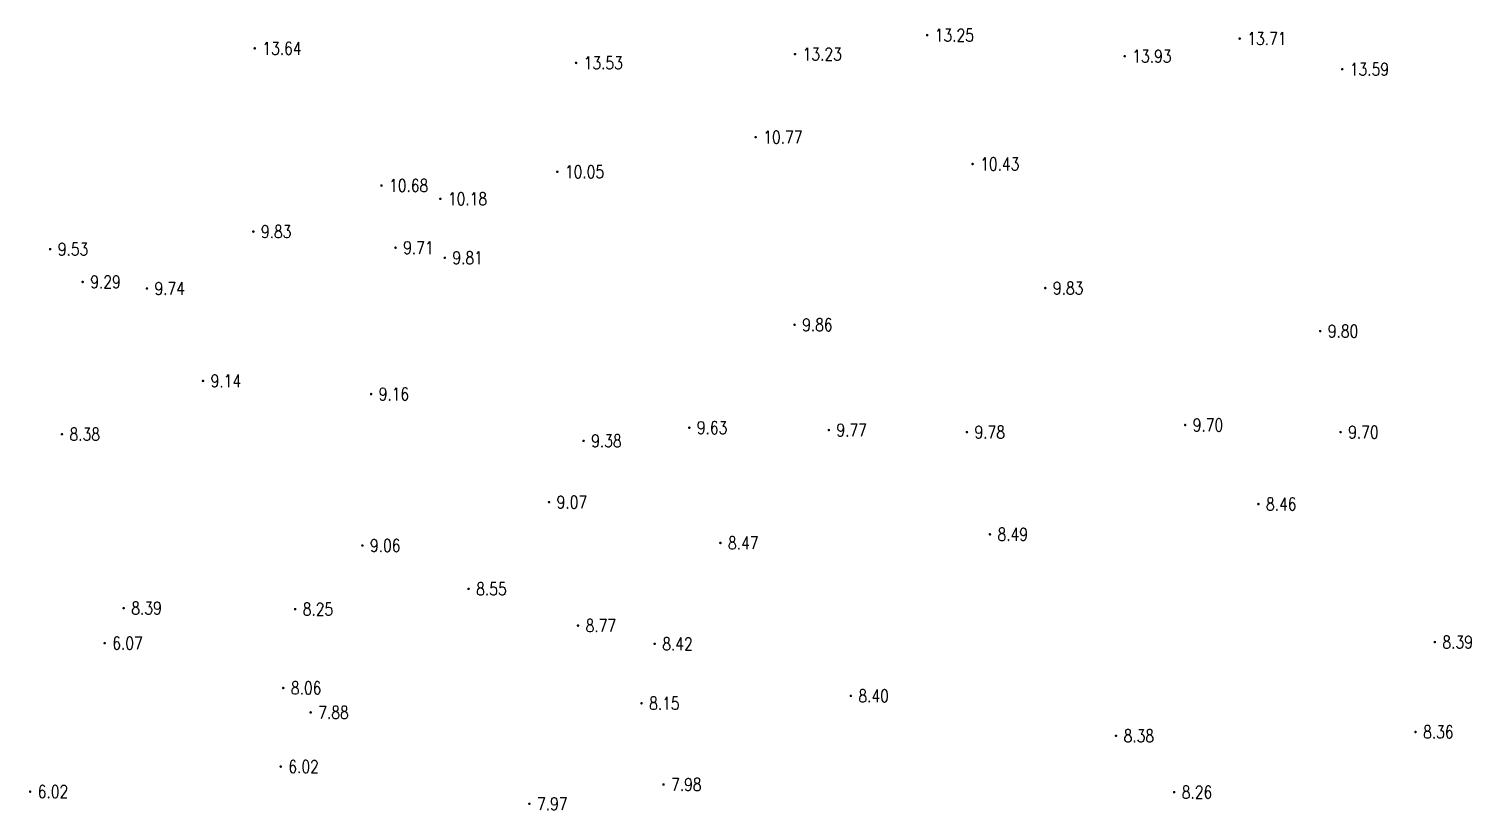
# Model space of a CAD drawing. Extents: x 476861 to 479475, y 2367369 to 2370541.
# Drawn here: x 478175.3 to 478288.9, y 2369200 to 2369261.5 of the extents above; entities that cross this region are included whole.
import ezdxf
from ezdxf.enums import TextEntityAlignment as Align

# ---------------------------------------------------------------- set-up
doc = ezdxf.new("R2010")
doc.units = 0
doc.header["$LTSCALE"] = 0.5
doc.layers.get('0').update_dxf_attribs({"linetype": 'CONTINUOUS'})
doc.layers.add('GCD', color=1, linetype='CONTINUOUS')
doc.styles.add('HZ', font='rs.shx', dxfattribs={"width": 0.8, "bigfont": 'hztxt.shx'})

# ---------------------------------------------------------------- blocks, each defined once
blk = doc.blocks.new('GC200')
at = {"linetype": 'Continuous', "const_width": 0.2, "flags": 128}
blk.add_lwpolyline([(-0.1, 0, 1), (0.1, 0, 1)], format="xyb", close=True, dxfattribs=at)

msp = doc.modelspace()

# ---------------------------------------------------------------- block references
at = {"layer": 'GCD', "linetype": 'Continuous'}
ref = msp.add_blockref('GC200', (478246.062, 2369261.033, 13.253), dxfattribs=dict(at, xscale=0.5, yscale=0.5, zscale=0.5))
ref.add_attrib('height', '13.25', dxfattribs={"linetype": 'Continuous', "height": 1, "style": 'HZ', "width": 0.8}).set_placement((478246.662, 2369261.033, 13.253), align=Align.MIDDLE_LEFT)
ref = msp.add_blockref('GC200', (478270.693, 2369260.763, 13.712), dxfattribs=dict(at, xscale=0.5, yscale=0.5, zscale=0.5))
ref.add_attrib('height', '13.71', dxfattribs={"linetype": 'Continuous', "height": 1, "style": 'HZ', "width": 0.8}).set_placement((478271.293, 2369260.763, 13.712), align=Align.MIDDLE_LEFT)
ref = msp.add_blockref('GC200', (478193.058, 2369259.997, 13.642), dxfattribs=dict(at, xscale=0.5, yscale=0.5, zscale=0.5))
ref.add_attrib('height', '13.64', dxfattribs={"linetype": 'Continuous', "height": 1, "style": 'HZ', "width": 0.8}).set_placement((478193.658, 2369259.997, 13.642), align=Align.MIDDLE_LEFT)
ref = msp.add_blockref('GC200', (478235.646, 2369259.542, 13.227), dxfattribs=dict(at, xscale=0.5, yscale=0.5, zscale=0.5))
ref.add_attrib('height', '13.23', dxfattribs={"linetype": 'Continuous', "height": 1, "style": 'HZ', "width": 0.8}).set_placement((478236.246, 2369259.542, 13.227), align=Align.MIDDLE_LEFT)
ref = msp.add_blockref('GC200', (478261.631, 2369259.376, 13.933), dxfattribs=dict(at, xscale=0.5, yscale=0.5, zscale=0.5))
ref.add_attrib('height', '13.93', dxfattribs={"linetype": 'Continuous', "height": 1, "style": 'HZ', "width": 0.8}).set_placement((478262.231, 2369259.376, 13.933), align=Align.MIDDLE_LEFT)
ref = msp.add_blockref('GC200', (478218.388, 2369258.849, 13.528), dxfattribs=dict(at, xscale=0.5, yscale=0.5, zscale=0.5))
ref.add_attrib('height', '13.53', dxfattribs={"linetype": 'Continuous', "height": 1, "style": 'HZ', "width": 0.8}).set_placement((478218.988, 2369258.849, 13.528), align=Align.MIDDLE_LEFT)
ref = msp.add_blockref('GC200', (478278.777, 2369258.352, 13.588), dxfattribs=dict(at, xscale=0.5, yscale=0.5, zscale=0.5))
ref.add_attrib('height', '13.59', dxfattribs={"linetype": 'Continuous', "height": 1, "style": 'HZ', "width": 0.8}).set_placement((478279.377, 2369258.352, 13.588), align=Align.MIDDLE_LEFT)
ref = msp.add_blockref('GC200', (478232.542, 2369253.002, 10.77), dxfattribs=dict(at, xscale=0.5, yscale=0.5, zscale=0.5))
ref.add_attrib('height', '10.77', dxfattribs={"linetype": 'Continuous', "height": 1, "style": 'HZ', "width": 0.8}).set_placement((478233.142, 2369253.002, 10.77), align=Align.MIDDLE_LEFT)
ref = msp.add_blockref('GC200', (478216.909, 2369250.273, 10.051), dxfattribs=dict(at, xscale=0.5, yscale=0.5, zscale=0.5))
ref.add_attrib('height', '10.05', dxfattribs={"linetype": 'Continuous', "height": 1, "style": 'HZ', "width": 0.8}).set_placement((478217.509, 2369250.273, 10.051), align=Align.MIDDLE_LEFT)
ref = msp.add_blockref('GC200', (478249.642, 2369250.885, 10.428), dxfattribs=dict(at, xscale=0.5, yscale=0.5, zscale=0.5))
ref.add_attrib('height', '10.43', dxfattribs={"linetype": 'Continuous', "height": 1, "style": 'HZ', "width": 0.8}).set_placement((478250.242, 2369250.885, 10.428), align=Align.MIDDLE_LEFT)
ref = msp.add_blockref('GC200', (478203.049, 2369249.185, 10.681), dxfattribs=dict(at, xscale=0.5, yscale=0.5, zscale=0.5))
ref.add_attrib('height', '10.68', dxfattribs={"linetype": 'Continuous', "height": 1, "style": 'HZ', "width": 0.8}).set_placement((478203.649, 2369249.185, 10.681), align=Align.MIDDLE_LEFT)
ref = msp.add_blockref('GC200', (478207.689, 2369248.145, 10.184), dxfattribs=dict(at, xscale=0.5, yscale=0.5, zscale=0.5))
ref.add_attrib('height', '10.18', dxfattribs={"linetype": 'Continuous', "height": 1, "style": 'HZ', "width": 0.8}).set_placement((478208.289, 2369248.145, 10.184), align=Align.MIDDLE_LEFT)
ref = msp.add_blockref('GC200', (478192.947, 2369245.556, 9.83), dxfattribs=dict(at, xscale=0.5, yscale=0.5, zscale=0.5))
ref.add_attrib('height', '9.83', dxfattribs={"linetype": 'Continuous', "height": 1, "style": 'HZ', "width": 0.8}).set_placement((478193.547, 2369245.556, 9.83), align=Align.MIDDLE_LEFT)
ref = msp.add_blockref('GC200', (478204.158, 2369244.291, 9.706), dxfattribs=dict(at, xscale=0.5, yscale=0.5, zscale=0.5))
ref.add_attrib('height', '9.71', dxfattribs={"linetype": 'Continuous', "height": 1, "style": 'HZ', "width": 0.8}).set_placement((478204.758, 2369244.291, 9.706), align=Align.MIDDLE_LEFT)
ref = msp.add_blockref('GC200', (478176.937, 2369244.175, 9.534), dxfattribs=dict(at, xscale=0.5, yscale=0.5, zscale=0.5))
ref.add_attrib('height', '9.53', dxfattribs={"linetype": 'Continuous', "height": 1, "style": 'HZ', "width": 0.8}).set_placement((478177.537, 2369244.175, 9.534), align=Align.MIDDLE_LEFT)
ref = msp.add_blockref('GC200', (478208.037, 2369243.496, 9.811), dxfattribs=dict(at, xscale=0.5, yscale=0.5, zscale=0.5))
ref.add_attrib('height', '9.81', dxfattribs={"linetype": 'Continuous', "height": 1, "style": 'HZ', "width": 0.8}).set_placement((478208.637, 2369243.496, 9.811), align=Align.MIDDLE_LEFT)
ref = msp.add_blockref('GC200', (478179.496, 2369241.594, 9.294), dxfattribs=dict(at, xscale=0.5, yscale=0.5, zscale=0.5))
ref.add_attrib('height', '9.29', dxfattribs={"linetype": 'Continuous', "height": 1, "style": 'HZ', "width": 0.8}).set_placement((478180.096, 2369241.594, 9.294), align=Align.MIDDLE_LEFT)
ref = msp.add_blockref('GC200', (478184.56, 2369241.075, 9.74), dxfattribs=dict(at, xscale=0.5, yscale=0.5, zscale=0.5))
ref.add_attrib('height', '9.74', dxfattribs={"linetype": 'Continuous', "height": 1, "style": 'HZ', "width": 0.8}).set_placement((478185.16, 2369241.075, 9.74), align=Align.MIDDLE_LEFT)
ref = msp.add_blockref('GC200', (478255.37, 2369241.109, 9.83), dxfattribs=dict(at, xscale=0.5, yscale=0.5, zscale=0.5))
ref.add_attrib('height', '9.83', dxfattribs={"linetype": 'Continuous', "height": 1, "style": 'HZ', "width": 0.8}).set_placement((478255.97, 2369241.109, 9.83), align=Align.MIDDLE_LEFT)
ref = msp.add_blockref('GC200', (478235.606, 2369238.22, 9.855), dxfattribs=dict(at, xscale=0.5, yscale=0.5, zscale=0.5))
ref.add_attrib('height', '9.86', dxfattribs={"linetype": 'Continuous', "height": 1, "style": 'HZ', "width": 0.8}).set_placement((478236.206, 2369238.22, 9.855), align=Align.MIDDLE_LEFT)
ref = msp.add_blockref('GC200', (478277.041, 2369237.718, 9.8), dxfattribs=dict(at, xscale=0.5, yscale=0.5, zscale=0.5))
ref.add_attrib('height', '9.80', dxfattribs={"linetype": 'Continuous', "height": 1, "style": 'HZ', "width": 0.8}).set_placement((478277.641, 2369237.718, 9.8), align=Align.MIDDLE_LEFT)
ref = msp.add_blockref('GC200', (478188.981, 2369233.795, 9.143), dxfattribs=dict(at, xscale=0.5, yscale=0.5, zscale=0.5))
ref.add_attrib('height', '9.14', dxfattribs={"linetype": 'Continuous', "height": 1, "style": 'HZ', "width": 0.8}).set_placement((478189.581, 2369233.795, 9.143), align=Align.MIDDLE_LEFT)
ref = msp.add_blockref('GC200', (478202.23, 2369232.759, 9.16), dxfattribs=dict(at, xscale=0.5, yscale=0.5, zscale=0.5))
ref.add_attrib('height', '9.16', dxfattribs={"linetype": 'Continuous', "height": 1, "style": 'HZ', "width": 0.8}).set_placement((478202.83, 2369232.759, 9.16), align=Align.MIDDLE_LEFT)
ref = msp.add_blockref('GC200', (478177.861, 2369229.594, 8.38), dxfattribs=dict(at, xscale=0.5, yscale=0.5, zscale=0.5))
ref.add_attrib('height', '8.38', dxfattribs={"linetype": 'Continuous', "height": 1, "style": 'HZ', "width": 0.8}).set_placement((478178.461, 2369229.594, 8.38), align=Align.MIDDLE_LEFT)
ref = msp.add_blockref('GC200', (478227.308, 2369230.108, 9.627), dxfattribs=dict(at, xscale=0.5, yscale=0.5, zscale=0.5))
ref.add_attrib('height', '9.63', dxfattribs={"linetype": 'Continuous', "height": 1, "style": 'HZ', "width": 0.8}).set_placement((478227.908, 2369230.108, 9.627), align=Align.MIDDLE_LEFT)
ref = msp.add_blockref('GC200', (478238.311, 2369229.922, 9.77), dxfattribs=dict(at, xscale=0.5, yscale=0.5, zscale=0.5))
ref.add_attrib('height', '9.77', dxfattribs={"linetype": 'Continuous', "height": 1, "style": 'HZ', "width": 0.8}).set_placement((478238.911, 2369229.922, 9.77), align=Align.MIDDLE_LEFT)
ref = msp.add_blockref('GC200', (478249.194, 2369229.761, 9.781), dxfattribs=dict(at, xscale=0.5, yscale=0.5, zscale=0.5))
ref.add_attrib('height', '9.78', dxfattribs={"linetype": 'Continuous', "height": 1, "style": 'HZ', "width": 0.8}).set_placement((478249.794, 2369229.761, 9.781), align=Align.MIDDLE_LEFT)
ref = msp.add_blockref('GC200', (478266.395, 2369230.321, 9.697), dxfattribs=dict(at, xscale=0.5, yscale=0.5, zscale=0.5))
ref.add_attrib('height', '9.70', dxfattribs={"linetype": 'Continuous', "height": 1, "style": 'HZ', "width": 0.8}).set_placement((478266.995, 2369230.321, 9.697), align=Align.MIDDLE_LEFT)
ref = msp.add_blockref('GC200', (478278.645, 2369229.76, 9.702), dxfattribs=dict(at, xscale=0.5, yscale=0.5, zscale=0.5))
ref.add_attrib('height', '9.70', dxfattribs={"linetype": 'Continuous', "height": 1, "style": 'HZ', "width": 0.8}).set_placement((478279.245, 2369229.76, 9.702), align=Align.MIDDLE_LEFT)
ref = msp.add_blockref('GC200', (478218.977, 2369229.069, 9.381), dxfattribs=dict(at, xscale=0.5, yscale=0.5, zscale=0.5))
ref.add_attrib('height', '9.38', dxfattribs={"linetype": 'Continuous', "height": 1, "style": 'HZ', "width": 0.8}).set_placement((478219.577, 2369229.069, 9.381), align=Align.MIDDLE_LEFT)
ref = msp.add_blockref('GC200', (478216.257, 2369224.243, 9.068), dxfattribs=dict(at, xscale=0.5, yscale=0.5, zscale=0.5))
ref.add_attrib('height', '9.07', dxfattribs={"linetype": 'Continuous', "height": 1, "style": 'HZ', "width": 0.8}).set_placement((478216.857, 2369224.243, 9.068), align=Align.MIDDLE_LEFT)
ref = msp.add_blockref('GC200', (478272.168, 2369224.094, 8.46), dxfattribs=dict(at, xscale=0.5, yscale=0.5, zscale=0.5))
ref.add_attrib('height', '8.46', dxfattribs={"linetype": 'Continuous', "height": 1, "style": 'HZ', "width": 0.8}).set_placement((478272.768, 2369224.094, 8.46), align=Align.MIDDLE_LEFT)
ref = msp.add_blockref('GC200', (478251.01, 2369221.706, 8.49), dxfattribs=dict(at, xscale=0.5, yscale=0.5, zscale=0.5))
ref.add_attrib('height', '8.49', dxfattribs={"linetype": 'Continuous', "height": 1, "style": 'HZ', "width": 0.8}).set_placement((478251.61, 2369221.706, 8.49), align=Align.MIDDLE_LEFT)
ref = msp.add_blockref('GC200', (478201.543, 2369220.823, 9.058), dxfattribs=dict(at, xscale=0.5, yscale=0.5, zscale=0.5))
ref.add_attrib('height', '9.06', dxfattribs={"linetype": 'Continuous', "height": 1, "style": 'HZ', "width": 0.8}).set_placement((478202.143, 2369220.823, 9.058), align=Align.MIDDLE_LEFT)
ref = msp.add_blockref('GC200', (478229.762, 2369221.028, 8.47), dxfattribs=dict(at, xscale=0.5, yscale=0.5, zscale=0.5))
ref.add_attrib('height', '8.47', dxfattribs={"linetype": 'Continuous', "height": 1, "style": 'HZ', "width": 0.8}).set_placement((478230.362, 2369221.028, 8.47), align=Align.MIDDLE_LEFT)
ref = msp.add_blockref('GC200', (478209.914, 2369217.408, 8.545), dxfattribs=dict(at, xscale=0.5, yscale=0.5, zscale=0.5))
ref.add_attrib('height', '8.55', dxfattribs={"linetype": 'Continuous', "height": 1, "style": 'HZ', "width": 0.8}).set_placement((478210.514, 2369217.408, 8.545), align=Align.MIDDLE_LEFT)
ref = msp.add_blockref('GC200', (478182.729, 2369215.894, 8.391), dxfattribs=dict(at, xscale=0.5, yscale=0.5, zscale=0.5))
ref.add_attrib('height', '8.39', dxfattribs={"linetype": 'Continuous', "height": 1, "style": 'HZ', "width": 0.8}).set_placement((478183.329, 2369215.894, 8.391), align=Align.MIDDLE_LEFT)
ref = msp.add_blockref('GC200', (478196.24, 2369215.811, 8.25), dxfattribs=dict(at, xscale=0.5, yscale=0.5, zscale=0.5))
ref.add_attrib('height', '8.25', dxfattribs={"linetype": 'Continuous', "height": 1, "style": 'HZ', "width": 0.8}).set_placement((478196.84, 2369215.811, 8.25), align=Align.MIDDLE_LEFT)
ref = msp.add_blockref('GC200', (478218.538, 2369214.516, 8.77), dxfattribs=dict(at, xscale=0.5, yscale=0.5, zscale=0.5))
ref.add_attrib('height', '8.77', dxfattribs={"linetype": 'Continuous', "height": 1, "style": 'HZ', "width": 0.8}).set_placement((478219.138, 2369214.516, 8.77), align=Align.MIDDLE_LEFT)
ref = msp.add_blockref('GC200', (478181.229, 2369213.131, 6.066), dxfattribs=dict(at, xscale=0.5, yscale=0.5, zscale=0.5))
ref.add_attrib('height', '6.07', dxfattribs={"linetype": 'Continuous', "height": 1, "style": 'HZ', "width": 0.8}).set_placement((478181.829, 2369213.131, 6.066), align=Align.MIDDLE_LEFT)
ref = msp.add_blockref('GC200', (478224.582, 2369213.077, 8.418), dxfattribs=dict(at, xscale=0.5, yscale=0.5, zscale=0.5))
ref.add_attrib('height', '8.42', dxfattribs={"linetype": 'Continuous', "height": 1, "style": 'HZ', "width": 0.8}).set_placement((478225.182, 2369213.077, 8.418), align=Align.MIDDLE_LEFT)
ref = msp.add_blockref('GC200', (478286.075, 2369213.217, 8.39), dxfattribs=dict(at, xscale=0.5, yscale=0.5, zscale=0.5))
ref.add_attrib('height', '8.39', dxfattribs={"linetype": 'Continuous', "height": 1, "style": 'HZ', "width": 0.8}).set_placement((478286.675, 2369213.217, 8.39), align=Align.MIDDLE_LEFT)
ref = msp.add_blockref('GC200', (478195.308, 2369209.601, 8.055), dxfattribs=dict(at, xscale=0.5, yscale=0.5, zscale=0.5))
ref.add_attrib('height', '8.06', dxfattribs={"linetype": 'Continuous', "height": 1, "style": 'HZ', "width": 0.8}).set_placement((478195.908, 2369209.601, 8.055), align=Align.MIDDLE_LEFT)
ref = msp.add_blockref('GC200', (478240.039, 2369208.978, 8.4), dxfattribs=dict(at, xscale=0.5, yscale=0.5, zscale=0.5))
ref.add_attrib('height', '8.40', dxfattribs={"linetype": 'Continuous', "height": 1, "style": 'HZ', "width": 0.8}).set_placement((478240.639, 2369208.978, 8.4), align=Align.MIDDLE_LEFT)
ref = msp.add_blockref('GC200', (478223.546, 2369208.396, 8.147), dxfattribs=dict(at, xscale=0.5, yscale=0.5, zscale=0.5))
ref.add_attrib('height', '8.15', dxfattribs={"linetype": 'Continuous', "height": 1, "style": 'HZ', "width": 0.8}).set_placement((478224.146, 2369208.396, 8.147), align=Align.MIDDLE_LEFT)
ref = msp.add_blockref('GC200', (478197.467, 2369207.678, 7.883), dxfattribs=dict(at, xscale=0.5, yscale=0.5, zscale=0.5))
ref.add_attrib('height', '7.88', dxfattribs={"linetype": 'Continuous', "height": 1, "style": 'HZ', "width": 0.8}).set_placement((478198.067, 2369207.678, 7.883), align=Align.MIDDLE_LEFT)
ref = msp.add_blockref('GC200', (478260.945, 2369205.833, 8.38), dxfattribs=dict(at, xscale=0.5, yscale=0.5, zscale=0.5))
ref.add_attrib('height', '8.38', dxfattribs={"linetype": 'Continuous', "height": 1, "style": 'HZ', "width": 0.8}).set_placement((478261.545, 2369205.833, 8.38), align=Align.MIDDLE_LEFT)
ref = msp.add_blockref('GC200', (478284.553, 2369206.136, 8.359), dxfattribs=dict(at, xscale=0.5, yscale=0.5, zscale=0.5))
ref.add_attrib('height', '8.36', dxfattribs={"linetype": 'Continuous', "height": 1, "style": 'HZ', "width": 0.8}).set_placement((478285.153, 2369206.136, 8.359), align=Align.MIDDLE_LEFT)
ref = msp.add_blockref('GC200', (478195.107, 2369203.407, 6.019), dxfattribs=dict(at, xscale=0.5, yscale=0.5, zscale=0.5))
ref.add_attrib('height', '6.02', dxfattribs={"linetype": 'Continuous', "height": 1, "style": 'HZ', "width": 0.8}).set_placement((478195.707, 2369203.407, 6.019), align=Align.MIDDLE_LEFT)
ref = msp.add_blockref('GC200', (478175.353, 2369201.434, 6.019), dxfattribs=dict(at, xscale=0.5, yscale=0.5, zscale=0.5))
ref.add_attrib('height', '6.02', dxfattribs={"linetype": 'Continuous', "height": 1, "style": 'HZ', "width": 0.8}).set_placement((478175.953, 2369201.434, 6.019), align=Align.MIDDLE_LEFT)
ref = msp.add_blockref('GC200', (478225.274, 2369201.999, 7.975), dxfattribs=dict(at, xscale=0.5, yscale=0.5, zscale=0.5))
ref.add_attrib('height', '7.98', dxfattribs={"linetype": 'Continuous', "height": 1, "style": 'HZ', "width": 0.8}).set_placement((478225.874, 2369201.999, 7.975), align=Align.MIDDLE_LEFT)
ref = msp.add_blockref('GC200', (478265.528, 2369201.388, 8.264), dxfattribs=dict(at, xscale=0.5, yscale=0.5, zscale=0.5))
ref.add_attrib('height', '8.26', dxfattribs={"linetype": 'Continuous', "height": 1, "style": 'HZ', "width": 0.8}).set_placement((478266.128, 2369201.388, 8.264), align=Align.MIDDLE_LEFT)
ref = msp.add_blockref('GC200', (478214.707, 2369200.476, 7.97), dxfattribs=dict(at, xscale=0.5, yscale=0.5, zscale=0.5))
ref.add_attrib('height', '7.97', dxfattribs={"linetype": 'Continuous', "height": 1, "style": 'HZ', "width": 0.8}).set_placement((478215.307, 2369200.476, 7.97), align=Align.MIDDLE_LEFT)

doc.saveas('drawing.dxf')
